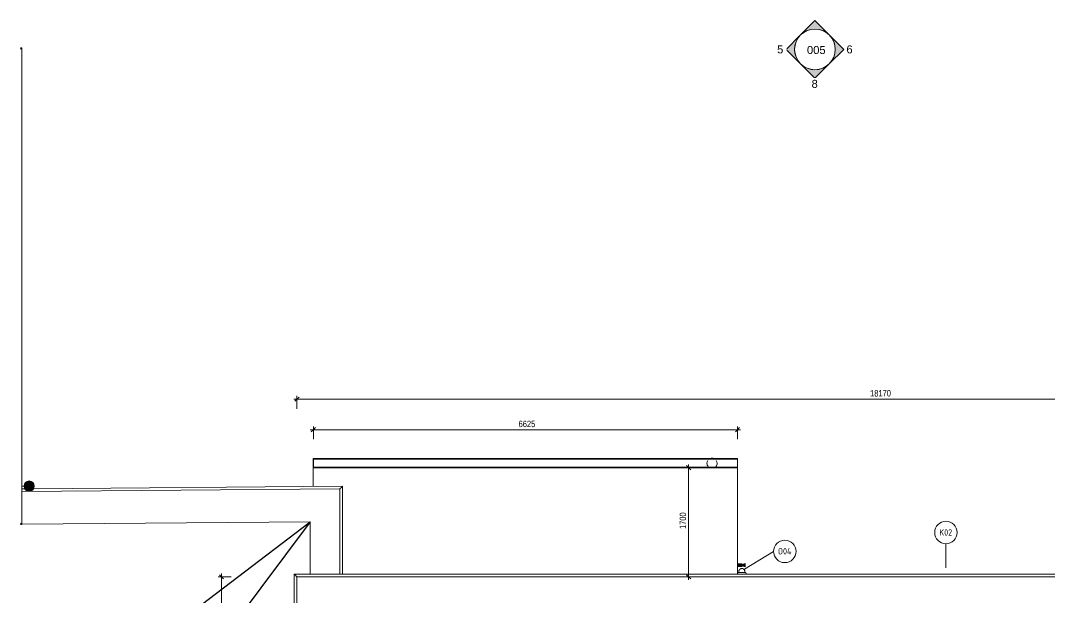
# Model space of a CAD drawing. Header units: millimetres. Extents: x 46521 to 262603, y -45352 to 20466.
# Drawn here: x 48967 to 65035, y -18592 to -9593 of the extents above; entities that cross this region are included whole.
import ezdxf

# ---------------------------------------------------------------- set-up
doc = ezdxf.new("R2010")
doc.units = ezdxf.units.MM
for name, color, linetype, lineweight in [('A-ANNO-DIMS', 211, 'Continuous', 9), ('A-ANNO-DIMS-50', 211, 'Continuous', 9), ('A-ROOF', 132, 'Continuous', 13), ('A-ROOF-IDEN', 132, 'Continuous', 9), ('A-ROOF-OTLN', 132, 'Continuous', 13), ('E-POWR-CNDT', 130, 'Continuous', 13), ('E-POWR-DROP', 130, 'Continuous', 13), ('E-SERT', 181, 'Continuous', 13), ('E-SERT-IDEN', 181, 'Continuous', 9), ('G-ANNO-SYMB', 111, 'Continuous', 9), ('P-PIPE', 3, 'Continuous', 13)]:
    doc.layers.add(name, color=color, linetype=linetype, lineweight=lineweight)
doc.styles.add('Arial', font='arial.ttf', dxfattribs={"height": 125})
doc.styles.add('Arial_1', font='arial.ttf', dxfattribs={"width": 0.7, "height": 100})
doc.styles.add('ISOCPEUR', font='isocpeur.ttf', dxfattribs={"width": 0.9, "height": 100})
doc.dimstyles.new('Vnitřní_-_průhledné', dxfattribs={"dimscale": 304.8, "dimtxt": 102.02594, "dimasz": 0.213255, "dimexe": 0.164042, "dimexo": 0.0625, "dimgap": 0.032808, "dimtad": 1, "dimdec": 0, "dimrnd": 5, "dimzin": 0, "dimdsep": 46, "dimtxsty": 'Arial_1', "dimblk1": 'OBLIQUE', "dimblk2": 'OBLIQUE', "dimsah": 1, "dimcen": 0.09, "dimdle": 0.164042, "dimazin": 0, "dimtfac": 1, "dimtdec": 4, "dimtix": 1, "dimtmove": 0, "dimatfit": 3, "dimfxl": 0.492126, "dimfxlon": 1, "dimtvp": 1, "dimtolj": 1, "dimtzin": 0, "dimarcsym": 2})

# ---------------------------------------------------------------- blocks, each defined once
blk = doc.blocks.new('Conduit Elbow - without Fittings - RMC-hromosvod - Standard-1011713-STŘECHA NÁVRH B')
at = {"layer": 'E-POWR-CNDT', "color": 11}
blk.add_line((49021, -16856), (49018, -16856), dxfattribs=at)
blk = doc.blocks.new('DSP_Kamera_nastěnná - Refer to Catalog-V47-STŘECHA NÁVRH B')
at = {"layer": 'E-SERT'}
blk.add_hatch(color=11, dxfattribs=at).paths.add_polyline_path([(60284, -18113), (60284, -18063), (60231, -18078), (60231, -18068), (60171, -18068), (60171, -18108), (60231, -18108), (60231, -18098)])
at = {"layer": 'E-SERT', "color": 11}
for p, q in [((60171, -18108), (60171, -18068)), ((60171, -18068), (60231, -18068)), ((60231, -18108), (60171, -18108)), ((60231, -18078), (60284, -18063)), ((60231, -18068), (60231, -18078)), ((60284, -18113), (60231, -18098)), ((60231, -18098), (60231, -18108)), ((60284, -18063), (60284, -18088)), ((60284, -18088), (60284, -18113)), ((60164, -18221), (60163, -18228)), ((60179, -18204), (60231, -18204)), ((60183, -18188), (60183, -18206)), ((60231, -18204), (60282, -18204)), ((60278, -18206), (60278, -18188)), ((60298, -18228), (60297, -18221))]:
    blk.add_line(p, q, dxfattribs=at)
at = {"layer": 'E-SERT', "color": 11, "flags": 128}
for points in [[(60183, -18188), (60183, -18186), (60184, -18184), (60184, -18182), (60184, -18180), (60185, -18179), (60185, -18177), (60186, -18175), (60186, -18173), (60187, -18171), (60188, -18170), (60188, -18168), (60189, -18166), (60190, -18165), (60191, -18163), (60192, -18162), (60194, -18160), (60195, -18159), (60196, -18157), (60197, -18156), (60199, -18155), (60200, -18153), (60202, -18152), (60203, -18151), (60205, -18150), (60206, -18149), (60208, -18148), (60210, -18147), (60211, -18146), (60213, -18146), (60215, -18145), (60217, -18145), (60218, -18144), (60220, -18144), (60222, -18143), (60224, -18143), (60226, -18143), (60228, -18143), (60230, -18142), (60230, -18142)], [(60230, -18142), (60230, -18142), (60230, -18142), (60230, -18142), (60230, -18142), (60230, -18142), (60230, -18142), (60230, -18142), (60230, -18142), (60230, -18142), (60230, -18142), (60230, -18142), (60230, -18142), (60230, -18142), (60230, -18142), (60230, -18142), (60230, -18142), (60230, -18142), (60230, -18142), (60230, -18142), (60230, -18142), (60230, -18142), (60230, -18142), (60230, -18142), (60230, -18142), (60230, -18142), (60230, -18142), (60230, -18142), (60230, -18142), (60230, -18142), (60230, -18142), (60230, -18142), (60230, -18142), (60231, -18142), (60231, -18142), (60231, -18142), (60231, -18142)], [(60231, -18142), (60231, -18142), (60231, -18142), (60230, -18142), (60230, -18142), (60230, -18142), (60230, -18142), (60230, -18142), (60230, -18142), (60230, -18142), (60230, -18142), (60230, -18142), (60230, -18142), (60230, -18142), (60230, -18142), (60230, -18142), (60230, -18142), (60230, -18142), (60230, -18142), (60230, -18142), (60230, -18142), (60230, -18142), (60230, -18142), (60230, -18142), (60230, -18142), (60230, -18142), (60230, -18142), (60230, -18142), (60230, -18142), (60230, -18142), (60230, -18142), (60230, -18142), (60230, -18142), (60230, -18142), (60230, -18142), (60230, -18142)], [(60231, -18142), (60231, -18142), (60231, -18142), (60231, -18142), (60231, -18142), (60231, -18142), (60231, -18142), (60231, -18142), (60231, -18142), (60231, -18142), (60231, -18142), (60231, -18142), (60231, -18142), (60231, -18142), (60231, -18142), (60231, -18142), (60231, -18142), (60231, -18142), (60231, -18142), (60231, -18142), (60231, -18142), (60231, -18142), (60231, -18142), (60231, -18142), (60231, -18142), (60231, -18142), (60231, -18142), (60231, -18142), (60231, -18142), (60231, -18142), (60231, -18142), (60231, -18142), (60231, -18142), (60231, -18142), (60231, -18142), (60231, -18142), (60231, -18142)], [(60231, -18142), (60231, -18142), (60231, -18142), (60231, -18142), (60231, -18142), (60231, -18142), (60231, -18142), (60231, -18142), (60231, -18142), (60231, -18142), (60231, -18142), (60231, -18142), (60231, -18142), (60231, -18142), (60231, -18142), (60231, -18142), (60231, -18142), (60231, -18142), (60231, -18142), (60231, -18142), (60231, -18142), (60231, -18142), (60231, -18142), (60231, -18142), (60231, -18142), (60231, -18142), (60231, -18142), (60231, -18142), (60231, -18142), (60231, -18142), (60231, -18142), (60231, -18142), (60231, -18142), (60231, -18142), (60231, -18142), (60231, -18142)], [(60231, -18142), (60233, -18143), (60234, -18143), (60236, -18143), (60238, -18143), (60240, -18143), (60242, -18144), (60244, -18144), (60246, -18145), (60247, -18145), (60249, -18146), (60251, -18147), (60252, -18148), (60254, -18149), (60256, -18150), (60257, -18151), (60259, -18152), (60260, -18153), (60262, -18154), (60263, -18155), (60265, -18157), (60266, -18158), (60267, -18160), (60268, -18161), (60269, -18163), (60270, -18164), (60271, -18166), (60272, -18167), (60273, -18169), (60274, -18171), (60275, -18173), (60275, -18174), (60276, -18176), (60276, -18178), (60277, -18180), (60277, -18182), (60277, -18183), (60278, -18185), (60278, -18187), (60278, -18188)], [(60164, -18221), (60164, -18220), (60164, -18219), (60164, -18218), (60164, -18217), (60164, -18217), (60165, -18216), (60165, -18215), (60165, -18214), (60166, -18214), (60166, -18213), (60166, -18212), (60167, -18211), (60167, -18211), (60168, -18210), (60168, -18209), (60169, -18209), (60169, -18208), (60170, -18208), (60170, -18207), (60170, -18207)], [(60170, -18207), (60171, -18207), (60171, -18206), (60171, -18206), (60172, -18206), (60172, -18206), (60172, -18206), (60173, -18205), (60173, -18205), (60173, -18205), (60174, -18205), (60174, -18205), (60175, -18205), (60175, -18205), (60175, -18205), (60176, -18205), (60176, -18204), (60176, -18204), (60177, -18204), (60177, -18204)], [(60177, -18204), (60177, -18204), (60177, -18204), (60177, -18204), (60178, -18204), (60178, -18204), (60179, -18204), (60179, -18204), (60180, -18204), (60180, -18204), (60181, -18204), (60182, -18204), (60183, -18204), (60184, -18204)], [(60231, -18204), (60228, -18204), (60226, -18204), (60224, -18204), (60222, -18204), (60220, -18204), (60218, -18204), (60216, -18204), (60214, -18204), (60212, -18204), (60210, -18204), (60208, -18204), (60206, -18204), (60204, -18204), (60202, -18204), (60200, -18204), (60199, -18204), (60197, -18204), (60195, -18204), (60194, -18204), (60192, -18204), (60191, -18204), (60189, -18204), (60188, -18204), (60187, -18204), (60185, -18204), (60184, -18204), (60183, -18204), (60182, -18204), (60181, -18204), (60181, -18204), (60180, -18204), (60179, -18204), (60179, -18204), (60178, -18204), (60178, -18204), (60177, -18204), (60177, -18204), (60177, -18204), (60177, -18204), (60177, -18204)], [(60284, -18204), (60284, -18204), (60284, -18204), (60284, -18204), (60283, -18204), (60283, -18204), (60283, -18204), (60282, -18204), (60281, -18204), (60281, -18204), (60280, -18204), (60279, -18204), (60278, -18204), (60277, -18204), (60276, -18204), (60275, -18204), (60273, -18204), (60272, -18204), (60271, -18204), (60269, -18204), (60268, -18204), (60266, -18204), (60265, -18204), (60263, -18204), (60261, -18204), (60259, -18204), (60258, -18204), (60256, -18204), (60254, -18204), (60252, -18204), (60250, -18204), (60248, -18204), (60246, -18204), (60244, -18204), (60242, -18204), (60240, -18204), (60238, -18204), (60235, -18204), (60233, -18204), (60231, -18204), (60231, -18204)], [(60278, -18204), (60279, -18204), (60280, -18204), (60280, -18204), (60281, -18204), (60282, -18204), (60282, -18204), (60283, -18204), (60283, -18204), (60284, -18204), (60284, -18204), (60284, -18204), (60284, -18204), (60284, -18204)], [(60284, -18204), (60284, -18204), (60285, -18204), (60285, -18205), (60286, -18205), (60286, -18205), (60286, -18205), (60287, -18205), (60287, -18205), (60288, -18205), (60288, -18205), (60288, -18205), (60289, -18206), (60289, -18206), (60289, -18206), (60290, -18206), (60290, -18206), (60290, -18207), (60291, -18207), (60291, -18207)], [(60291, -18207), (60291, -18208), (60292, -18208), (60292, -18209), (60293, -18209), (60293, -18210), (60294, -18211), (60294, -18211), (60295, -18212), (60295, -18213), (60296, -18213), (60296, -18214), (60296, -18215), (60296, -18216), (60297, -18217), (60297, -18217), (60297, -18218), (60297, -18219), (60297, -18220), (60297, -18221), (60297, -18221)]]:
    blk.add_lwpolyline(points, dxfattribs=at)
blk = doc.blocks.new('Koncovka okapu nová konstrukce - Koncovka okapu nová konstrukce-1663327-STŘECHA NÁVRH B')
at = {"layer": 'P-PIPE', "color": 11}
for p, q in [((53537, -16570), (53537, -16427)), ((53537, -16427), (53539, -16427)), ((53539, -16427), (53539, -16570)), ((60162, -16570), (60162, -16427)), ((60162, -16427), (60164, -16427)), ((60164, -16427), (60164, -16570)), ((53539, -16570), (53537, -16570)), ((60164, -16570), (60162, -16570))]:
    blk.add_line(p, q, dxfattribs=at)
blk = doc.blocks.new('Pohled - Vyplněná šipka-93341-STŘECHA NÁVRH B')
at = {"layer": 'G-ANNO-SYMB'}
blk.add_circle((0, 0), 6.35, dxfattribs=at)
blk = doc.blocks.new('Pohled - Vyplněná šipka-94945-STŘECHA NÁVRH B')
at = {"layer": 'G-ANNO-SYMB'}
h = blk.add_hatch(color=256, dxfattribs=at)
edge = h.paths.add_edge_path()
edge.add_line((0, 8.98), (4.49, 4.49))
edge.add_arc((0, 0), 6.35, 45, 135)
edge.add_line((-4.49, 4.49), (0, 8.98))
for p, q in [((0, 8.98), (-4.49, 4.49)), ((0, 8.98), (-4.49, 4.49)), ((4.49, 4.49), (0, 8.98)), ((4.49, 4.49), (0, 8.98))]:
    blk.add_line(p, q, dxfattribs=at)
blk.add_arc((0, 0), 6.35, 45, 135, dxfattribs=at)
blk = doc.blocks.new('DIMBLOCK1-STŘECHA NÁVRH B')
at = {"layer": 'A-ANNO-DIMS-50'}
for p, q in [((53233, -15498), (71452, -15498)), ((53283, -15498), (53283, -15448)), ((53283, -15498), (53283, -15648)), ((71452, -15498), (71452, -15448)), ((71452, -15498), (71452, -15648))]:
    blk.add_line(p, q, dxfattribs=at)
at = {"layer": 'A-ANNO-DIMS-50', "lineweight": 18}
for p, q in [((53283, -15498), (53251, -15531)), ((53283, -15498), (53316, -15466)), ((71452, -15498), (71419, -15531)), ((71452, -15498), (71484, -15466))]:
    blk.add_line(p, q, dxfattribs=at)
at = {"layer": 'A-ANNO-DIMS-50', "color": 0, "insert": (62234, -15358), "char_height": 100, "width": 320.2, "attachment_point": 1, "line_spacing_factor": 0.941778, "style": 'Arial_1'}
blk.add_mtext('18170', dxfattribs=at)
blk = doc.blocks.new('_Oblique')
at = {"color": 0, "linetype": 'ByBlock', "lineweight": -2}
blk.add_line((-0.5, -0.5), (0.5, 0.5), dxfattribs=at)
blk = doc.blocks.new('Popiska zakončení střešního pláště - Popiska okna_Bublina-1463073-STŘECHA NÁVRH B')
at = {"layer": 'A-ROOF-IDEN'}
blk.add_circle((0, 0), 3.5, dxfattribs=at)
blk = doc.blocks.new('Popiska zabezpečovací zařízení - Popiska okna_Bublina-1427579-STŘECHA NÁVRH B')
at = {"layer": 'E-SERT-IDEN'}
blk.add_circle((0, 0), 3.5, dxfattribs=at)
blk = doc.blocks.new('DIMBLOCK21-STŘECHA NÁVRH B')
at = {"layer": 'A-ANNO-DIMS-50'}
for p, q in [((52104, -18270), (52054, -18270)), ((52104, -18220), (52104, -30295)), ((52104, -18270), (52254, -18270)), ((52104, -30295), (52054, -30295)), ((52104, -30295), (52254, -30295))]:
    blk.add_line(p, q, dxfattribs=at)
at = {"layer": 'A-ANNO-DIMS-50', "lineweight": 18}
for p, q in [((52104, -18270), (52071, -18238)), ((52104, -18270), (52136, -18303)), ((52104, -30295), (52071, -30262)), ((52104, -30295), (52136, -30327))]:
    blk.add_line(p, q, dxfattribs=at)
at = {"layer": 'A-ANNO-DIMS-50', "color": 0, "insert": (51964, -24416), "char_height": 100, "width": 320.2, "attachment_point": 1, "rotation": 90, "line_spacing_factor": 0.941778, "style": 'Arial_1'}
blk.add_mtext('12025', dxfattribs=at)
blk = doc.blocks.new('DIMBLOCK23-STŘECHA NÁVRH B')
at = {"layer": 'A-ANNO-DIMS-50'}
for p, q in [((53489, -15976), (60212, -15976)), ((53539, -15976), (53539, -15926)), ((53539, -15976), (53539, -16126)), ((60162, -15976), (60162, -15926)), ((60162, -15976), (60162, -16126))]:
    blk.add_line(p, q, dxfattribs=at)
at = {"layer": 'A-ANNO-DIMS-50', "lineweight": 18}
for p, q in [((53539, -15976), (53506, -16008)), ((53539, -15976), (53571, -15943)), ((60162, -15976), (60130, -16008)), ((60162, -15976), (60195, -15943))]:
    blk.add_line(p, q, dxfattribs=at)
at = {"layer": 'A-ANNO-DIMS-50', "color": 0, "insert": (56744, -15836), "char_height": 100, "width": 256.16, "attachment_point": 1, "line_spacing_factor": 0.941778, "style": 'Arial_1'}
blk.add_mtext('6625', dxfattribs=at)
blk = doc.blocks.new('DIMBLOCK24-STŘECHA NÁVRH B')
at = {"layer": 'A-ANNO-DIMS-50', "lineweight": 18}
for p, q in [((59399, -16569), (59367, -16537)), ((59399, -16569), (59432, -16602)), ((59399, -18270), (59367, -18238)), ((59399, -18270), (59432, -18303))]:
    blk.add_line(p, q, dxfattribs=at)
at = {"layer": 'A-ANNO-DIMS-50'}
for p, q in [((59399, -16519), (59399, -18320)), ((59399, -16569), (59349, -16569)), ((59399, -16569), (59549, -16569)), ((59399, -18270), (59349, -18270)), ((59399, -18270), (59549, -18270))]:
    blk.add_line(p, q, dxfattribs=at)
at = {"layer": 'A-ANNO-DIMS-50', "color": 0, "insert": (59260, -17526), "char_height": 100, "width": 256.16, "attachment_point": 1, "rotation": 90, "line_spacing_factor": 0.941778, "style": 'Arial_1'}
blk.add_mtext('1700', dxfattribs=at)

msp = doc.modelspace()

# ---------------------------------------------------------------- hatches: boundary and pattern name
at = {"layer": 'E-POWR-DROP'}
msp.add_hatch(color=11, dxfattribs=at).paths.add_polyline_path([(49100.1, -16935.3), (49120.7, -16932.6), (49139.8, -16924.6), (49156.3, -16912), (49168.9, -16895.5), (49176.9, -16876.3), (49179.6, -16855.8), (49176.9, -16835.2), (49168.9, -16816), (49155.6, -16799), (49139.8, -16786.9), (49120.7, -16779), (49100.1, -16776.3), (49079.5, -16779), (49060.3, -16786.9), (49043.9, -16799.5), (49031.2, -16816), (49023.3, -16835.2), (49020.6, -16855.8), (49023.3, -16876.3), (49031.2, -16895.5), (49043.9, -16912), (49060.3, -16924.6), (49079.5, -16932.6)])

# ---------------------------------------------------------------- linework, layer by layer
at = {"layer": 'A-ROOF', "color": 11}
for p, q in [((53538.7, -16860.5), (53538.7, -16570.2)), ((53538.7, -16570.2), (60162.4, -16570.2)), ((60162.4, -16570.2), (60162.4, -18228.2)), ((53954.7, -16898.9), (48987.1, -16942.2)), ((53954.7, -18228.2), (53954.7, -16898.9)), ((48987.1, -17450.2), (53491.4, -17410.9)), ((53491.4, -17410.9), (53491.4, -18228.2)), ((53283.4, -18270.2), (53283.4, -20180.4)), ((71451.8, -18270.2), (53283.4, -18270.2))]:
    msp.add_line(p, q, dxfattribs=at)
at = {"layer": 'A-ROOF', "color": 31, "lineweight": 25}
for p, q in [((49415.6, -20509.6), (53491.4, -17410.9)), ((53491.4, -17410.9), (50386.7, -21551))]:
    msp.add_line(p, q, dxfattribs=at)
at = {"layer": 'A-ROOF-IDEN'}
msp.add_line((63418.5, -18133.4), (63418.5, -17755), dxfattribs=at)
at = {"layer": 'A-ROOF-OTLN', "color": 11}
for p, q in [((48987.1, -10017.1), (48966.6, -10017.2)), ((48966.6, -10037.7), (48978.1, -10026.2)), ((48987.1, -17455.7), (48987.1, -10017.1)), ((53538.7, -16438), (53538.7, -16427)), ((53538.7, -16427), (60162.4, -16427)), ((53538.7, -16438), (60162.4, -16438)), ((60162.4, -16427), (60162.4, -16438)), ((53538.7, -16570.2), (53538.7, -16560.2)), ((53538.7, -16560.2), (60162.4, -16560.2)), ((60162.4, -16560.2), (60162.4, -16570.2)), ((53996.7, -16856.5), (49166.5, -16898.7)), ((53987.7, -16865.6), (53954.7, -16898.9)), ((53996.7, -18228.2), (53996.7, -16856.5)), ((49034.5, -16899.8), (48987.1, -16900.2)), ((48966.6, -17435.3), (48978.1, -17446.7)), ((48966.6, -17455.7), (48987.1, -17455.7)), ((71409.8, -18228.2), (53241.4, -18228.2)), ((53241.4, -18228.2), (53241.4, -20041.5)), ((53250.4, -18237.2), (53283.4, -18270.2))]:
    msp.add_line(p, q, dxfattribs=at)
for points, knots in [([(48978.1, -10026.2), (48978.5, -10025.7), (48979.3, -10025), (48980.2, -10024.1), (48980.7, -10023.5), (48981.1, -10023.1), (48981.5, -10022.7), (48981.9, -10022.3), (48982.2, -10022), (48982.6, -10021.6), (48983, -10021.2), (48983.4, -10020.8), (48983.7, -10020.5), (48984.1, -10020.1), (48984.4, -10019.8), (48984.8, -10019.3), (48985.2, -10018.9), (48985.6, -10018.6), (48985.9, -10018.3), (48986.3, -10017.9), (48986.6, -10017.5), (48987, -10017.2), (48987.1, -10017.1), (48987.1, -10017.1)], [-1, -1, -1, -1, -0.875, -0.8125, -0.78125, -0.75, -0.71875, -0.6875, -0.65625, -0.625, -0.59375, -0.5625, -0.53125, -0.5, -0.46875, -0.4375, -0.375, -0.34375, -0.3125, -0.25, -0.1875, -0.125, 0, 0, 0, 0]), ([(53996.7, -16856.5), (53996.7, -16856.5), (53996.6, -16856.6), (53996.3, -16857), (53995.9, -16857.3), (53995.6, -16857.7), (53995.2, -16858), (53994.9, -16858.4), (53994.4, -16858.9), (53993.8, -16859.4), (53993.4, -16859.9), (53993, -16860.2), (53992.6, -16860.6), (53992.3, -16861), (53991.9, -16861.4), (53991.5, -16861.8), (53991.1, -16862.2), (53990.7, -16862.6), (53990.3, -16863), (53989.8, -16863.5), (53988.9, -16864.4), (53988.2, -16865.1), (53987.7, -16865.6)], [0, 0, 0, 0, 0.125, 0.1875, 0.25, 0.3125, 0.34375, 0.375, 0.4375, 0.5, 0.53125, 0.5625, 0.59375, 0.625, 0.65625, 0.6875, 0.71875, 0.75, 0.78125, 0.8125, 0.875, 1, 1, 1, 1]), ([(48978.1, -17446.7), (48978.5, -17447.2), (48979.3, -17447.9), (48980.2, -17448.8), (48980.7, -17449.4), (48981.1, -17449.7), (48981.5, -17450.1), (48981.9, -17450.5), (48982.2, -17450.9), (48982.6, -17451.3), (48983, -17451.7), (48983.4, -17452), (48983.7, -17452.4), (48984.1, -17452.7), (48984.4, -17453.1), (48984.8, -17453.5), (48985.2, -17453.9), (48985.6, -17454.3), (48985.9, -17454.6), (48986.3, -17455), (48986.6, -17455.3), (48987, -17455.6), (48987.1, -17455.7), (48987.1, -17455.7)], [-1, -1, -1, -1, -0.875, -0.8125, -0.78125, -0.75, -0.71875, -0.6875, -0.65625, -0.625, -0.59375, -0.5625, -0.53125, -0.5, -0.46875, -0.4375, -0.375, -0.34375, -0.3125, -0.25, -0.1875, -0.125, 0, 0, 0, 0]), ([(53241.4, -18228.2), (53241.4, -18228.2), (53241.5, -18228.3), (53241.8, -18228.6), (53242.2, -18229), (53242.5, -18229.3), (53242.9, -18229.7), (53243.2, -18230), (53243.7, -18230.5), (53244.3, -18231.1), (53244.7, -18231.5), (53245.1, -18231.9), (53245.5, -18232.3), (53245.8, -18232.6), (53246.2, -18233), (53246.6, -18233.4), (53247, -18233.8), (53247.4, -18234.2), (53247.8, -18234.6), (53248.3, -18235.1), (53249.2, -18236), (53249.9, -18236.7), (53250.4, -18237.2)], [0, 0, 0, 0, 0.125, 0.1875, 0.25, 0.3125, 0.34375, 0.375, 0.4375, 0.5, 0.53125, 0.5625, 0.59375, 0.625, 0.65625, 0.6875, 0.71875, 0.75, 0.78125, 0.8125, 0.875, 1, 1, 1, 1])]:
    msp.add_open_spline(points, degree=3, knots=knots, dxfattribs=at)
at = {"layer": 'E-POWR-CNDT', "color": 11}
msp.add_line((49017.6, -16855.8), (48987.1, -16855.8), dxfattribs=at)
at = {"layer": 'E-POWR-DROP', "color": 11}
for start, end in [(0, 180), (180, 0)]:
    msp.add_arc((49100.1, -16855.8), 79.5, start, end, dxfattribs=at)
at = {"layer": 'E-SERT-IDEN'}
msp.add_line((60274.9, -18153.1), (60727.8, -17874.4), dxfattribs=at)
at = {"layer": 'P-PIPE', "color": 11}
for start, end in [(146.39404, 180), (180, 220.52327), (90, 112.32699), (67.67301, 90), (319.47673, 0), (0, 33.60596)]:
    msp.add_arc((59765.8, -16499.8), 79.4, start, end, dxfattribs=at)

# ---------------------------------------------------------------- block references
at = {"layer": 'A-ROOF-IDEN', "xscale": 49.99999999999998, "yscale": 49.99999999999998, "zscale": 49.99999999999998}
msp.add_blockref('Popiska zakončení střešního pláště - Popiska okna_Bublina-1463073-STŘECHA NÁVRH B', (63418.5, -17580), dxfattribs=at)
at = {"layer": 'E-POWR-CNDT', "color": 11}
msp.add_blockref('Conduit Elbow - without Fittings - RMC-hromosvod - Standard-1011713-STŘECHA NÁVRH B', (0, 0), dxfattribs=at)
at = {"layer": 'E-SERT', "color": 11}
msp.add_blockref('DSP_Kamera_nastěnná - Refer to Catalog-V47-STŘECHA NÁVRH B', (0, 0), dxfattribs=at)
at = {"layer": 'E-SERT-IDEN', "xscale": 49.99999999999998, "yscale": 49.99999999999998, "zscale": 49.99999999999998}
msp.add_blockref('Popiska zabezpečovací zařízení - Popiska okna_Bublina-1427579-STŘECHA NÁVRH B', (60902.8, -17874.4), dxfattribs=at)
at = {"layer": 'G-ANNO-SYMB', "xscale": 49.99999999999998, "yscale": 49.99999999999998, "zscale": 49.99999999999998}
for name in ['Pohled - Vyplněná šipka-94945-STŘECHA NÁVRH B', 'Pohled - Vyplněná šipka-94945-STŘECHA NÁVRH B', 'Pohled - Vyplněná šipka-94945-STŘECHA NÁVRH B', 'Pohled - Vyplněná šipka-93341-STŘECHA NÁVRH B']:
    msp.add_blockref(name, (61372.6, -10042.3), dxfattribs=at)
at = {"layer": 'G-ANNO-SYMB', "extrusion": (0, 0, -1), "xscale": 49.99999999999998, "yscale": 49.99999999999998, "zscale": 49.99999999999998, "rotation": 180}
msp.add_blockref('Pohled - Vyplněná šipka-94945-STŘECHA NÁVRH B', (-61372.6, -10042.3), dxfattribs=at)
at = {"layer": 'P-PIPE', "color": 11}
msp.add_blockref('Koncovka okapu nová konstrukce - Koncovka okapu nová konstrukce-1663327-STŘECHA NÁVRH B', (0, 0), dxfattribs=at)

# ---------------------------------------------------------------- texts
at = {"layer": 'A-ROOF-IDEN', "insert": (63315.1, -17528.5), "char_height": 100, "width": 248.924, "attachment_point": 1, "style": 'ISOCPEUR'}
msp.add_mtext('K02', dxfattribs=at)
at = {"layer": 'E-SERT-IDEN', "insert": (60794.9, -17822.9), "char_height": 100, "width": 259.747, "attachment_point": 1, "style": 'ISOCPEUR'}
msp.add_mtext('O04', dxfattribs=at)

# ---------------------------------------------------------------- dimensions: what is measured, and where the dimension line sits
at = {"layer": 'A-ANNO-DIMS'}
for base, p1, p2, override, picture, middle in [((71451.8, -15498.3), (53283.4, -15648.3), (71451.8, -15648.3), {"dimpost": '<>', "dimfxl": 18168.412762}, 'DIMBLOCK1-STŘECHA NÁVRH B', (62367.6, -15437.3)), ((60162.4, -15975.7), (53538.7, -16125.7), (60162.4, -16125.7), {"dimpost": '<>', "dimfxl": 6623.709755}, 'DIMBLOCK23-STŘECHA NÁVRH B', (56850.6, -15914.6))]:
    dim = msp.add_linear_dim(base=base, p1=p1, p2=p2, dimstyle='Vnitřní_-_průhledné', override=override, dxfattribs=at)
    dim.commit()
    dim.dimension.update_dxf_attribs({"geometry": picture, "text_midpoint": middle})
for base, p1, p2, override, picture, middle in [((59399.4, -18270.2), (59549.4, -16569.2), (59549.4, -18270.2), {"dimpost": '<>', "dimfxl": 1701}, 'DIMBLOCK24-STŘECHA NÁVRH B', (59338.4, -17419.7)), ((52103.9, -30294.6), (52253.9, -18270.2), (52253.9, -30294.6), {"dimpost": '<>', "dimfxl": 12024.39348}, 'DIMBLOCK21-STŘECHA NÁVRH B', (52042.8, -24282.4))]:
    dim = msp.add_linear_dim(base=base, p1=p1, p2=p2, angle=90, dimstyle='Vnitřní_-_průhledné', override=override, dxfattribs=at)
    dim.commit()
    dim.dimension.update_dxf_attribs({"geometry": picture, "text_midpoint": middle})

# ---------------------------------------------------------------- next in the draw order: texts
at = {"layer": 'G-ANNO-SYMB', "char_height": 125, "attachment_point": 1, "style": 'Arial', "bg_fill": 3, "box_fill_scale": 1.25, "bg_fill_color": 256, "bg_fill_true_color": 13158600, "bg_fill_transparency": 0}
for s, insert, width in [('108', (61248.2, -9989.4), 348.734), ('\\fArial|b0|i0|c238|p34|;8', (61320, -10518.2), 116.245)]:
    msp.add_mtext(s, dxfattribs=dict(at, insert=insert, width=width))

# ---------------------------------------------------------------- next in the draw order: block references
at = {"layer": 'G-ANNO-SYMB', "xscale": 49.99999999999998, "yscale": 49.99999999999998, "zscale": 49.99999999999998}
msp.add_blockref('Pohled - Vyplněná šipka-93341-STŘECHA NÁVRH B', (61372.6, -10042.3), dxfattribs=at)
at = {"layer": 'G-ANNO-SYMB', "xscale": 49.99999999999998, "yscale": 49.99999999999998, "zscale": 49.99999999999998, "rotation": 90}
msp.add_blockref('Pohled - Vyplněná šipka-94945-STŘECHA NÁVRH B', (61372.6, -10042.3), dxfattribs=at)
at = {"layer": 'G-ANNO-SYMB', "extrusion": (0, 0, -1), "xscale": 49.99999999999998, "yscale": 49.99999999999998, "zscale": 49.99999999999998}
for rotation in [89.9999999999998, 180]:
    msp.add_blockref('Pohled - Vyplněná šipka-94945-STŘECHA NÁVRH B', (-61372.6, -10042.3), dxfattribs=dict(at, rotation=rotation))

# ---------------------------------------------------------------- next in the draw order: texts
at = {"layer": 'G-ANNO-SYMB', "char_height": 125, "attachment_point": 1, "style": 'Arial', "bg_fill": 3, "box_fill_scale": 1.25, "bg_fill_color": 256, "bg_fill_true_color": 13158600, "bg_fill_transparency": 0}
for s, insert, width in [('\\fArial|b0|i0|c238|p34|;5', (60781.7, -9979.9), 116.245), ('116', (61248.2, -9989.4), 348.734), ('\\fArial|b0|i0|c238|p34|;6', (61864.5, -9979.9), 116.245), ('\\fArial|b0|i0|c238|p34|;8', (61320, -10518.2), 116.245)]:
    msp.add_mtext(s, dxfattribs=dict(at, insert=insert, width=width))

# ---------------------------------------------------------------- next in the draw order: block references
at = {"layer": 'G-ANNO-SYMB', "xscale": 49.99999999999998, "yscale": 49.99999999999998, "zscale": 49.99999999999998}
msp.add_blockref('Pohled - Vyplněná šipka-93341-STŘECHA NÁVRH B', (61372.6, -10042.3), dxfattribs=at)
at = {"layer": 'G-ANNO-SYMB', "xscale": 49.99999999999998, "yscale": 49.99999999999998, "zscale": 49.99999999999998, "rotation": 90}
msp.add_blockref('Pohled - Vyplněná šipka-94945-STŘECHA NÁVRH B', (61372.6, -10042.3), dxfattribs=at)
at = {"layer": 'G-ANNO-SYMB', "extrusion": (0, 0, -1), "xscale": 49.99999999999998, "yscale": 49.99999999999998, "zscale": 49.99999999999998, "rotation": 180}
msp.add_blockref('Pohled - Vyplněná šipka-94945-STŘECHA NÁVRH B', (-61372.6, -10042.3), dxfattribs=at)

# ---------------------------------------------------------------- next in the draw order: texts
at = {"layer": 'G-ANNO-SYMB', "char_height": 125, "attachment_point": 1, "style": 'Arial', "bg_fill": 3, "box_fill_scale": 1.25, "bg_fill_color": 256, "bg_fill_true_color": 13158600, "bg_fill_transparency": 0}
for s, insert, width in [('\\fArial|b0|i0|c238|p34|;5', (60781.7, -9979.9), 116.245), ('116', (61248.2, -9989.4), 348.734), ('\\fArial|b0|i0|c238|p34|;8', (61320, -10518.2), 116.245)]:
    msp.add_mtext(s, dxfattribs=dict(at, insert=insert, width=width))

# ---------------------------------------------------------------- next in the draw order: block references
at = {"layer": 'G-ANNO-SYMB', "xscale": 49.99999999999998, "yscale": 49.99999999999998, "zscale": 49.99999999999998}
msp.add_blockref('Pohled - Vyplněná šipka-93341-STŘECHA NÁVRH B', (61372.6, -10042.3), dxfattribs=at)
at = {"layer": 'G-ANNO-SYMB', "extrusion": (0, 0, -1), "xscale": 49.99999999999998, "yscale": 49.99999999999998, "zscale": 49.99999999999998, "rotation": 90.00000000000053}
msp.add_blockref('Pohled - Vyplněná šipka-94945-STŘECHA NÁVRH B', (-61372.6, -10042.3), dxfattribs=at)

# ---------------------------------------------------------------- next in the draw order: texts
at = {"layer": 'G-ANNO-SYMB', "char_height": 125, "attachment_point": 1, "style": 'Arial', "bg_fill": 3, "box_fill_scale": 1.25, "bg_fill_color": 256, "bg_fill_true_color": 13158600, "bg_fill_transparency": 0}
for s, insert, width in [('116', (61248.2, -9989.4), 348.734), ('\\fArial|b0|i0|c238|p34|;6', (61864.5, -9979.9), 116.245)]:
    msp.add_mtext(s, dxfattribs=dict(at, insert=insert, width=width))

# ---------------------------------------------------------------- next in the draw order: block references
at = {"layer": 'G-ANNO-SYMB', "xscale": 49.99999999999998, "yscale": 49.99999999999998, "zscale": 49.99999999999998}
msp.add_blockref('Pohled - Vyplněná šipka-93341-STŘECHA NÁVRH B', (61372.6, -10042.3), dxfattribs=at)

# ---------------------------------------------------------------- next in the draw order: texts
at = {"layer": 'G-ANNO-SYMB', "insert": (61248.2, -9989.4), "char_height": 125, "width": 348.734, "attachment_point": 1, "style": 'Arial', "bg_fill": 3, "box_fill_scale": 1.25, "bg_fill_color": 256, "bg_fill_true_color": 13158600, "bg_fill_transparency": 0}
msp.add_mtext('116', dxfattribs=at)

# ---------------------------------------------------------------- next in the draw order: block references
at = {"layer": 'G-ANNO-SYMB', "xscale": 49.99999999999998, "yscale": 49.99999999999998, "zscale": 49.99999999999998}
msp.add_blockref('Pohled - Vyplněná šipka-93341-STŘECHA NÁVRH B', (61372.6, -10042.3), dxfattribs=at)

# ---------------------------------------------------------------- next in the draw order: texts
at = {"layer": 'G-ANNO-SYMB', "insert": (61248.2, -9989.4), "char_height": 125, "width": 348.734, "attachment_point": 1, "style": 'Arial', "bg_fill": 3, "box_fill_scale": 1.25, "bg_fill_color": 256, "bg_fill_true_color": 13158600, "bg_fill_transparency": 0}
msp.add_mtext('005', dxfattribs=at)

# ---------------------------------------------------------------- next in the draw order: block references
at = {"layer": 'G-ANNO-SYMB', "xscale": 49.99999999999998, "yscale": 49.99999999999998, "zscale": 49.99999999999998}
msp.add_blockref('Pohled - Vyplněná šipka-93341-STŘECHA NÁVRH B', (61372.6, -10042.3), dxfattribs=at)
at = {"layer": 'G-ANNO-SYMB', "xscale": 49.99999999999998, "yscale": 49.99999999999998, "zscale": 49.99999999999998, "rotation": 90}
msp.add_blockref('Pohled - Vyplněná šipka-94945-STŘECHA NÁVRH B', (61372.6, -10042.3), dxfattribs=at)

# ---------------------------------------------------------------- next in the draw order: texts
at = {"layer": 'G-ANNO-SYMB', "char_height": 125, "attachment_point": 1, "style": 'Arial', "bg_fill": 3, "box_fill_scale": 1.25, "bg_fill_color": 256, "bg_fill_true_color": 13158600, "bg_fill_transparency": 0}
for s, insert, width in [('\\fArial|b0|i0|c238|p34|;5', (60781.7, -9979.9), 116.245), ('005', (61248.2, -9989.4), 348.734)]:
    msp.add_mtext(s, dxfattribs=dict(at, insert=insert, width=width))

# ---------------------------------------------------------------- next in the draw order: block references
at = {"layer": 'G-ANNO-SYMB', "xscale": 49.99999999999998, "yscale": 49.99999999999998, "zscale": 49.99999999999998}
msp.add_blockref('Pohled - Vyplněná šipka-93341-STŘECHA NÁVRH B', (61372.6, -10042.3), dxfattribs=at)

# ---------------------------------------------------------------- next in the draw order: texts
at = {"layer": 'G-ANNO-SYMB', "insert": (61248.2, -9989.4), "char_height": 125, "width": 348.734, "attachment_point": 1, "style": 'Arial', "bg_fill": 3, "box_fill_scale": 1.25, "bg_fill_color": 256, "bg_fill_true_color": 13158600, "bg_fill_transparency": 0}
msp.add_mtext('005', dxfattribs=at)

# ---------------------------------------------------------------- next in the draw order: block references
at = {"layer": 'G-ANNO-SYMB', "xscale": 49.99999999999998, "yscale": 49.99999999999998, "zscale": 49.99999999999998}
msp.add_blockref('Pohled - Vyplněná šipka-93341-STŘECHA NÁVRH B', (61372.6, -10042.3), dxfattribs=at)

# ---------------------------------------------------------------- next in the draw order: texts
at = {"layer": 'G-ANNO-SYMB', "insert": (61248.2, -9989.4), "char_height": 125, "width": 348.734, "attachment_point": 1, "style": 'Arial', "bg_fill": 3, "box_fill_scale": 1.25, "bg_fill_color": 256, "bg_fill_true_color": 13158600, "bg_fill_transparency": 0}
msp.add_mtext('005', dxfattribs=at)

# ---------------------------------------------------------------- next in the draw order: block references
at = {"layer": 'G-ANNO-SYMB', "extrusion": (0, 0, -1), "xscale": 49.99999999999998, "yscale": 49.99999999999998, "zscale": 49.99999999999998, "rotation": 90.00000000000053}
msp.add_blockref('Pohled - Vyplněná šipka-94945-STŘECHA NÁVRH B', (-61372.6, -10042.3), dxfattribs=at)

# ---------------------------------------------------------------- next in the draw order: texts
at = {"layer": 'G-ANNO-SYMB', "insert": (61864.5, -9979.9), "char_height": 125, "width": 116.245, "attachment_point": 1, "style": 'Arial', "bg_fill": 3, "box_fill_scale": 1.25, "bg_fill_color": 256, "bg_fill_true_color": 13158600, "bg_fill_transparency": 0}
msp.add_mtext('\\fArial|b0|i0|c238|p34|;6', dxfattribs=at)

doc.saveas('drawing.dxf')
